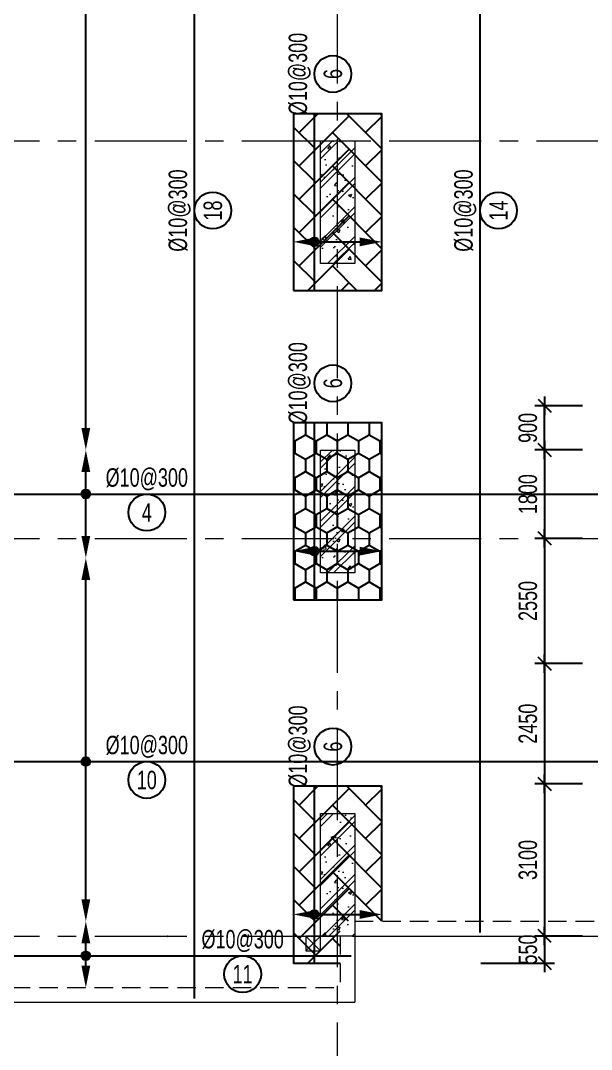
# Model space of a CAD drawing. Extents: x 475529 to 721982, y 1293854 to 1371032.
# Drawn here: x 506018 to 517648, y 1331980 to 1352935 of the extents above; entities that cross this region are included whole.
import ezdxf
from ezdxf.enums import TextEntityAlignment as Align

# ---------------------------------------------------------------- set-up
doc = ezdxf.new("R2010")
doc.units = 0
doc.header["$LTSCALE"] = 1500
doc.header["$MEASUREMENT"] = 0
doc.linetypes.add('CENTER', pattern=[2, 1.25, -0.25, 0.25, -0.25])
doc.linetypes.add('HIDDEN', pattern=[0.375, 0.25, -0.125])
doc.layers.get('Defpoints').update_dxf_attribs({"lineweight": 9})
for name, color, linetype, lineweight in [('CDC- COT', 3, 'Continuous', 0), ('CDC- DAM', 3, 'Continuous', 5), ('CDC- TRUC', 5, 'CENTER', 15), ('CDC-LKT', 2, 'CENTER', 15), ('Dim', 8, 'Continuous', 15)]:
    doc.layers.add(name, color=color, linetype=linetype, lineweight=lineweight)
for name, color, linetype in [('KCS_CHI', 1, 'Continuous'), ('KCS_DIM', 1, 'Continuous'), ('KCS_HATCH', 253, 'Continuous'), ('KCS_STEEL_BOTTOM', 4, 'Continuous'), ('KCS_TEXT_SOTHEP', 2, 'Continuous'), ('KCS_TEXT_THEP', 2, 'Continuous')]:
    doc.layers.add(name, color=color, linetype=linetype)
doc.styles.add('KCS_SMTEXT', font='arial.ttf', dxfattribs={"width": 0.7})
doc.styles.add('VN simplex', font='arial.ttf', dxfattribs={"width": 0.7})
doc.dimstyles.new('DIM A1 1-150 (Time City)', dxfattribs={"dimtxt": 375, "dimasz": 1.25, "dimexe": 200, "dimexo": 0, "dimgap": 150, "dimtad": 1, "dimdec": 0, "dimzin": 13, "dimdsep": 46, "dimtxsty": 'VN simplex', "dimblk1": 'D', "dimblk2": 'D', "dimsah": 1, "dimcen": 0, "dimdle": 50, "dimclrd": 1, "dimclre": 1, "dimclrt": 2, "dimadec": 0, "dimazin": 0, "dimtfac": 1, "dimtdec": 0, "dimtix": 1, "dimtmove": 2, "dimatfit": 3, "dimldrblk": 'D', "dimfxl": 1, "dimtolj": 1, "dimtzin": 13, "dimarcsym": 0})

# ---------------------------------------------------------------- blocks, each defined once
blk = doc.blocks.new('cot vach loi tang 3 new')
at = {"layer": 'CDC- COT'}
h = blk.add_hatch(dxfattribs=at)
h.set_pattern_fill('BT-01', color=8, scale=100, pattern_type=2)
h.set_pattern_definition([(50, (-148772, -582578.5), (717.2602, -62.7521), [75, -825]), (355, (-148772, -582578.5), (-138.7513, 752.1921), [60, -660]), (100.4514, (-148712.2, -582583.7), (578.5094, 689.4395), [63.7402, -701.1421]), (46.1842, (-148772, -582378.5), (1067.241, -165.519), [112.5, -1237.5]), (96.6356, (-148683.1, -582392.3), (934.6627, 974.118), [95.6103, -1051.713]), (351.1842, (-148772, -582378.5), (934.662, 974.1186), [90, -990]), (21, (-148672, -582428.5), (596.90705, -402.6189), [75, -825]), (326, (-148672, -582428.5), (243.3153, 725.15), [60, -660]), (71.4514, (-148622.26, -582462.05), (840.2226, 322.5305), [63.7402, -701.1421]), (37.5, (-148772, -582578.5), (12.15986, 332.89385), [0, -652, 0, -670, 0, -662.5]), (7.5, (-148772, -582578.5), (263.06954, 394.4117), [0, -382, 0, -637, 0, -252.5]), (327.5, (-148995, -582578.5), (533.82244, -22.55487), [0, -250, 0, -780, 0, -1035]), (317.5, (-149095, -582578.5), (583.18617, 100.105), [0, -325, 0, -518, 0, -735]), (45, (-148772, -582578.5), (-300.5204, 300.5204), []), (45, (-148772, -582456), (-300.5204, 300.5204), [])])
h.paths.add_polyline_path([(58357, -235343), (59057, -235343), (59057, -237843), (58357, -237843)])
h = blk.add_hatch(dxfattribs=at)
h.set_pattern_fill('BT-01', color=8, scale=100, pattern_type=2)
h.set_pattern_definition([(50, (-148772, -588878.5), (717.2602, -62.7521), [75, -825]), (355, (-148772, -588878.5), (-138.7513, 752.1921), [60, -660]), (100.4514, (-148712.2, -588883.7), (578.5094, 689.4395), [63.7402, -701.1421]), (46.1842, (-148772, -588678.5), (1067.241, -165.519), [112.5, -1237.5]), (96.6356, (-148683.1, -588692.3), (934.6627, 974.118), [95.6103, -1051.713]), (351.1842, (-148772, -588678.5), (934.662, 974.1186), [90, -990]), (21, (-148672, -588728.5), (596.90705, -402.6189), [75, -825]), (326, (-148672, -588728.5), (243.3153, 725.15), [60, -660]), (71.4514, (-148622.26, -588762.05), (840.2226, 322.5305), [63.7402, -701.1421]), (37.5, (-148772, -588878.5), (12.15986, 332.89385), [0, -652, 0, -670, 0, -662.5]), (7.5, (-148772, -588878.5), (263.06954, 394.4117), [0, -382, 0, -637, 0, -252.5]), (327.5, (-148995, -588878.5), (533.82244, -22.55487), [0, -250, 0, -780, 0, -1035]), (317.5, (-149095, -588878.5), (583.18617, 100.105), [0, -325, 0, -518, 0, -735]), (45, (-148772, -588878.5), (-300.5204, 300.5204), []), (45, (-148772, -588756), (-300.5204, 300.5204), [])])
h.paths.add_polyline_path([(58357, -241643), (59057, -241643), (59057, -244143), (58357, -244143)])
h = blk.add_hatch(dxfattribs=at)
h.set_pattern_fill('BT-01', color=8, scale=100, pattern_type=2)
h.set_pattern_definition([(50, (-148772, -596778.5), (717.2602, -62.7521), [75, -825]), (355, (-148772, -596778.5), (-138.7513, 752.1921), [60, -660]), (100.4514, (-148712.2, -596783.7), (578.5094, 689.4395), [63.7402, -701.1421]), (46.1842, (-148772, -596578.5), (1067.241, -165.519), [112.5, -1237.5]), (96.6356, (-148683.1, -596592.3), (934.6627, 974.118), [95.6103, -1051.713]), (351.1842, (-148772, -596578.5), (934.662, 974.1186), [90, -990]), (21, (-148672, -596628.5), (596.90705, -402.6189), [75, -825]), (326, (-148672, -596628.5), (243.3153, 725.15), [60, -660]), (71.4514, (-148622.26, -596662.05), (840.2226, 322.5305), [63.7402, -701.1421]), (37.5, (-148772, -596778.5), (12.15986, 332.89385), [0, -652, 0, -670, 0, -662.5]), (7.5, (-148772, -596778.5), (263.06954, 394.4117), [0, -382, 0, -637, 0, -252.5]), (327.5, (-148995, -596778.5), (533.82244, -22.55487), [0, -250, 0, -780, 0, -1035]), (317.5, (-149095, -596778.5), (583.18617, 100.105), [0, -325, 0, -518, 0, -735]), (45, (-148772, -596778.5), (-300.5204, 300.5204), []), (45, (-148772, -596656), (-300.5204, 300.5204), [])])
h.paths.add_polyline_path([(58357, -249043), (59057, -249043), (59057, -251543), (58357, -251543)])
for points in [[(58357, -235343), (59057, -235343), (59057, -237843), (58357, -237843)], [(58357, -241643), (59057, -241643), (59057, -244143), (58357, -244143)], [(58357, -249043), (59057, -249043), (59057, -251543), (58357, -251543)]]:
    blk.add_lwpolyline(points, close=True, dxfattribs=at)
blk = doc.blocks.new('MBT04')
at = {"layer": 'KCS_HATCH'}
h = blk.add_hatch(dxfattribs=at)
h.set_pattern_fill('ANSI31', color=164, scale=4000)
h.set_pattern_definition([(45, (-207129.37, 268133.44), (-353.5534, 353.5534), [])])
edge = h.paths.add_edge_path()
edge.add_line((8300, 24300), (300, 24300))
edge.add_line((1200, 24300), (1200, 23250))
edge.add_line((1200, 23250), (8300, 23250))
edge.add_line((8300, 23250), (8300, 24300))
h.paths.add_polyline_path([(10977, 24300), (13210.1, 24300), (13210.1, 24299.2), (10977, 24299.2)])
at = {"layer": 'CDC- DAM', "linetype": 'HIDDEN'}
for p in [(16550, 24300), (300, 23250)]:
    blk.add_line(p, (16550, 23250), dxfattribs=at)
at = {"layer": 'CDC- DAM'}
for p in [(16850, 24300), (0, 22950)]:
    blk.add_line(p, (16850, 22950), dxfattribs=at)
at = {"layer": 'CDC- DAM', "linetype": 'HIDDEN'}
blk.add_lwpolyline([(16850, 24600), (24300, 24600)], dxfattribs=at)
at = {"layer": 'CDC- DAM'}
blk.add_lwpolyline([(16850, 24300), (24300, 24300)], dxfattribs=at)
at = {"layer": 'CDC- TRUC'}
for p, q in [((16500, -3337), (16500, 53023.7)), ((-3448.4, 40500), (62778.1, 40500)), ((-3448.4, 32400), (62778.1, 32400)), ((-3448.4, 24300), (62778.1, 24300))]:
    blk.add_line(p, q, dxfattribs=at)
at = {"layer": 'CDC-LKT', "color": 1}
for p, q in [((15850, 24300), (16150, 24000)), ((16150, 24300), (15850, 24000))]:
    blk.add_line(p, q, dxfattribs=at)
at = {"layer": 'CDC-LKT', "linetype": 'Continuous'}
blk.add_lwpolyline([(15850, 24000), (16150, 24000), (16150, 24300), (15850, 24300)], close=True, dxfattribs=at)
blk.add_blockref('cot vach loi tang 3 new', (-42207.4, 275842.2))
blk = doc.blocks.new('KCS_MuiTenRaiThep')
blk.add_lwpolyline([(0, 0, 0, 1.2, 0), (3, 0, 1.2, 1.2, 0)], format="xyseb")
blk = doc.blocks.new('KCS_ChamRaiThep')
h = blk.add_hatch(color=256)
h.dxf.hatch_style = 1
h.paths.add_polyline_path([(0.6, 0, 1), (-0.6, 0, 1)])
blk.add_circle((0, 0), 0.6)
blk = doc.blocks.new('D')
at = {"color": 8}
blk.add_line((150, 0), (-150, 0), dxfattribs=at)
at = {"color": 3}
blk.add_line((106, 106), (-106, -106), dxfattribs=at)
blk = doc.blocks.new('*D88')
at = {"layer": 'Defpoints', "color": 0, "transparency": 16777216}
for p in [(517466, 1344189), (516695, 1342389), (517466, 1342389)]:
    blk.add_point(p, dxfattribs=at)
at = {"layer": 'KCS_DIM', "color": 1, "lineweight": -2, "transparency": 16777216}
for p, q in [((517466, 1344189), (516495, 1344189)), ((516695, 1344188), (516695, 1342390)), ((517466, 1342389), (516495, 1342389))]:
    blk.add_line(p, q, dxfattribs=at)
at = {"layer": 'KCS_DIM', "color": 1, "lineweight": -2, "transparency": 16777216, "xscale": 1.25, "yscale": 1.25, "zscale": 1.25}
for p, rotation in [((516695, 1344189), 90), ((516695, 1342389), 270)]:
    blk.add_blockref('D', p, dxfattribs=dict(at, rotation=rotation))
at = {"layer": 'KCS_DIM', "color": 2, "transparency": 16777216, "insert": (516354, 1343289), "char_height": 375, "attachment_point": 5, "rotation": 90, "style": 'VN simplex'}
blk.add_mtext('\\A1;1800', dxfattribs=at)
blk = doc.blocks.new('*D89')
at = {"layer": 'Defpoints', "color": 0, "transparency": 16777216}
for p in [(517466, 1342389), (516695, 1339839), (517466, 1339839)]:
    blk.add_point(p, dxfattribs=at)
at = {"layer": 'KCS_DIM', "color": 1, "lineweight": -2, "transparency": 16777216}
for p, q in [((517466, 1342389), (516495, 1342389)), ((516695, 1342388), (516695, 1339840)), ((517466, 1339839), (516495, 1339839))]:
    blk.add_line(p, q, dxfattribs=at)
at = {"layer": 'KCS_DIM', "color": 1, "lineweight": -2, "transparency": 16777216, "xscale": 1.25, "yscale": 1.25, "zscale": 1.25}
for p, rotation in [((516695, 1342389), 90), ((516695, 1339839), 270)]:
    blk.add_blockref('D', p, dxfattribs=dict(at, rotation=rotation))
at = {"layer": 'KCS_DIM', "color": 2, "transparency": 16777216, "insert": (516354, 1341114), "char_height": 375, "attachment_point": 5, "rotation": 90, "style": 'VN simplex'}
blk.add_mtext('\\A1;2550', dxfattribs=at)
blk = doc.blocks.new('*D90')
at = {"layer": 'Defpoints', "color": 0, "transparency": 16777216}
for p in [(517466, 1339839), (516695, 1337389), (517466, 1337389)]:
    blk.add_point(p, dxfattribs=at)
at = {"layer": 'KCS_DIM', "color": 1, "lineweight": -2, "transparency": 16777216}
for p, q in [((517466, 1339839), (516495, 1339839)), ((516695, 1339838), (516695, 1337390)), ((517466, 1337389), (516495, 1337389))]:
    blk.add_line(p, q, dxfattribs=at)
at = {"layer": 'KCS_DIM', "color": 1, "lineweight": -2, "transparency": 16777216, "xscale": 1.25, "yscale": 1.25, "zscale": 1.25}
for p, rotation in [((516695, 1339839), 90), ((516695, 1337389), 270)]:
    blk.add_blockref('D', p, dxfattribs=dict(at, rotation=rotation))
at = {"layer": 'KCS_DIM', "color": 2, "transparency": 16777216, "insert": (516354, 1338614), "char_height": 375, "attachment_point": 5, "rotation": 90, "style": 'VN simplex'}
blk.add_mtext('\\A1;2450', dxfattribs=at)
blk = doc.blocks.new('*D91')
at = {"layer": 'Defpoints', "color": 0, "transparency": 16777216}
for p in [(517466, 1337389), (516695, 1334289), (517466, 1334289)]:
    blk.add_point(p, dxfattribs=at)
at = {"layer": 'KCS_DIM', "color": 1, "lineweight": -2, "transparency": 16777216}
for p, q in [((517466, 1337389), (516495, 1337389)), ((516695, 1337388), (516695, 1334290)), ((517466, 1334289), (516495, 1334289))]:
    blk.add_line(p, q, dxfattribs=at)
at = {"layer": 'KCS_DIM', "color": 1, "lineweight": -2, "transparency": 16777216, "xscale": 1.25, "yscale": 1.25, "zscale": 1.25}
for p, rotation in [((516695, 1337389), 90), ((516695, 1334289), 270)]:
    blk.add_blockref('D', p, dxfattribs=dict(at, rotation=rotation))
at = {"layer": 'KCS_DIM', "color": 2, "transparency": 16777216, "insert": (516354, 1335839), "char_height": 375, "attachment_point": 5, "rotation": 90, "style": 'VN simplex'}
blk.add_mtext('\\A1;3100', dxfattribs=at)
blk = doc.blocks.new('*D105')
at = {"layer": 'Defpoints', "color": 0, "transparency": 16777216}
for p in [(516695, 1345089), (517466, 1345089), (517466, 1344189)]:
    blk.add_point(p, dxfattribs=at)
at = {"layer": 'KCS_DIM', "color": 1, "lineweight": -2, "transparency": 16777216}
for p, q in [((517466, 1345089), (516495, 1345089)), ((516695, 1344190), (516695, 1345088)), ((517466, 1344189), (516495, 1344189))]:
    blk.add_line(p, q, dxfattribs=at)
at = {"layer": 'KCS_DIM', "color": 1, "lineweight": -2, "transparency": 16777216, "xscale": 1.25, "yscale": 1.25, "zscale": 1.25}
for p, rotation in [((516695, 1345089), 90), ((516695, 1344189), 270)]:
    blk.add_blockref('D', p, dxfattribs=dict(at, rotation=rotation))
at = {"layer": 'KCS_DIM', "color": 2, "transparency": 16777216, "insert": (516354, 1344639), "char_height": 375, "attachment_point": 5, "rotation": 90, "style": 'VN simplex'}
blk.add_mtext('\\A1;900', dxfattribs=at)
blk = doc.blocks.new('*D166')
at = {"layer": 'Defpoints', "color": 0, "transparency": 16777216}
for p in [(517466, 1334289), (515398, 1333739), (516695, 1333739)]:
    blk.add_point(p, dxfattribs=at)
at = {"layer": 'KCS_DIM', "color": 1, "lineweight": -2, "transparency": 16777216}
for p, q in [((517466, 1334289), (516495, 1334289)), ((516695, 1334290), (516695, 1334292)), ((516695, 1334289), (516695, 1333739)), ((515398, 1333739), (516895, 1333739)), ((516695, 1333738), (516695, 1333737))]:
    blk.add_line(p, q, dxfattribs=at)
at = {"layer": 'KCS_DIM', "color": 1, "lineweight": -2, "transparency": 16777216, "xscale": 1.25, "yscale": 1.25, "zscale": 1.25}
for p, rotation in [((516695, 1334289), 270), ((516695, 1333739), 90)]:
    blk.add_blockref('D', p, dxfattribs=dict(at, rotation=rotation))
at = {"layer": 'KCS_DIM', "color": 2, "transparency": 16777216, "insert": (516354, 1334014), "char_height": 375, "attachment_point": 5, "rotation": 90, "style": 'VN simplex'}
blk.add_mtext('\\A1;550', dxfattribs=at)

msp = doc.modelspace()

# ---------------------------------------------------------------- hatches: boundary and pattern name
at = {"layer": 'KCS_HATCH'}
h = msp.add_hatch(dxfattribs=at)
h.set_pattern_fill('AR-HBONE', color=256, scale=120)
h.set_pattern_definition([(45, (16150, 989518.48), (5e-14, 678.8225), [1440, -480]), (135, (16489.4, 989857.9), (5e-14, 678.8225), [1440, -480])])
h.paths.add_polyline_path([(511576.5, 1351039), (513376.5, 1351039), (513376.5, 1347439), (511576.5, 1347439)])
h = msp.add_hatch(dxfattribs=at)
h.set_pattern_fill('HONEY', color=256, scale=2000, angle=-90)
h.paths.add_polyline_path([(511576.5, 1344739), (513376.5, 1344739), (513376.5, 1341139), (511576.5, 1341139)])
h = msp.add_hatch(dxfattribs=at)
h.set_pattern_fill('AR-HBONE', color=256, scale=120)
h.set_pattern_definition([(45, (16150, 975818.48), (5e-14, 678.8225), [1440, -480]), (135, (16489.4, 976157.9), (5e-14, 678.8225), [1440, -480])])
h.paths.add_polyline_path([(512526.5, 1334589), (513376.5, 1334589), (513376.5, 1337339), (511576.5, 1337339), (511576.5, 1333739), (512526.5, 1333739)])

# ---------------------------------------------------------------- linework, layer by layer
at = {"layer": 'KCS_CHI', "color": 1, "elevation": 0}
for points in [[(507347.4, 1344519.1), (507347.4, 1357759)], [(507347.4, 1342319), (507347.4, 1343859)]]:
    msp.add_lwpolyline(points, dxfattribs=at)
at = {"layer": 'KCS_CHI'}
for points in [[(511906.5, 1348428.3), (513046.5, 1348428.3)], [(511906.5, 1342128.3), (513046.5, 1342128.3)]]:
    msp.add_lwpolyline(points, dxfattribs=at)
at = {"layer": 'KCS_CHI', "elevation": 0}
for points in [[(507347.4, 1334919), (507347.4, 1341659)], [(511906.5, 1334728.3), (513046.5, 1334728.3)], [(507347.4, 1333569), (507347.4, 1334259)]]:
    msp.add_lwpolyline(points, dxfattribs=at)
at = {"layer": 'KCS_HATCH'}
for points in [[(511576.5, 1347439), (513376.5, 1347439), (513376.5, 1351039), (511576.5, 1351039)], [(511576.5, 1341139), (513376.5, 1341139), (513376.5, 1344739), (511576.5, 1344739)]]:
    msp.add_lwpolyline(points, close=True, dxfattribs=at)
msp.add_lwpolyline([(513376.5, 1334589), (513376.5, 1337339), (511576.5, 1337339), (511576.5, 1333739), (512526.5, 1333739)], dxfattribs=at)
at = {"layer": 'KCS_STEEL_BOTTOM', "elevation": 0}
for points in [[(509559.1, 1333014), (509559.1, 1358314)], [(515378.5, 1334364), (515378.5, 1358314)], [(501851.5, 1343291.5), (520801.5, 1343291.5)], [(504501.5, 1337843.1), (520701.5, 1337843.1)], [(512004.9, 1333739), (512004.9, 1337339)], [(504303, 1333887.8), (512751.5, 1333887.8)]]:
    msp.add_lwpolyline(points, dxfattribs=at)
at = {"layer": 'KCS_STEEL_BOTTOM'}
for points in [[(512004.9, 1347439), (512004.9, 1351039)], [(512004.9, 1341139), (512004.9, 1344739)]]:
    msp.add_lwpolyline(points, dxfattribs=at)
at = {"layer": 'KCS_TEXT_SOTHEP', "color": 1}
for centre in [(512379.9, 1351847.4), (509934.1, 1349065.4, 0), (515753.5, 1349065.4, 0), (512379.9, 1345547.4), (508589.5, 1342916.5, 0), (512379.9, 1338147.4, 0), (508589.5, 1337468.1, 0), (510542.5, 1333512.8, 0)]:
    msp.add_circle(centre, 375, dxfattribs=at)

# ---------------------------------------------------------------- block references
at = {"layer": 'Dim'}
msp.add_blockref('MBT04', (495976.5, 1309989, 0), dxfattribs=at)
at = {"layer": 'KCS_CHI', "xscale": 150, "yscale": 150, "zscale": 150}
for name, p in [('KCS_MuiTenRaiThep', (511576.5, 1348428.3)), ('KCS_ChamRaiThep', (512004.9, 1348428.3)), ('KCS_MuiTenRaiThep', (511576.5, 1342128.3)), ('KCS_ChamRaiThep', (512004.9, 1342128.3)), ('KCS_MuiTenRaiThep', (511576.5, 1334728.3, 0)), ('KCS_ChamRaiThep', (512004.9, 1334728.3, 0))]:
    msp.add_blockref(name, p, dxfattribs=at)
for name, p, rotation in [('KCS_MuiTenRaiThep', (513376.5, 1348428.3), 179.9999999999998), ('KCS_MuiTenRaiThep', (507347.4, 1344189, 0), 90.0000000000002), ('KCS_MuiTenRaiThep', (507347.4, 1344189, 0), 270), ('KCS_ChamRaiThep', (507347.4, 1343291.5, 0), 90.0000000000002), ('KCS_MuiTenRaiThep', (507347.4, 1341989, 0), 90.0000000000002), ('KCS_MuiTenRaiThep', (513376.5, 1342128.3), 179.9999999999998), ('KCS_MuiTenRaiThep', (507347.4, 1341989, 0), 270), ('KCS_ChamRaiThep', (507347.4, 1337843.1, 0), 90.0000000000002), ('KCS_MuiTenRaiThep', (507347.4, 1334589, 0), 90.0000000000002), ('KCS_MuiTenRaiThep', (507347.4, 1334589, 0), 270), ('KCS_MuiTenRaiThep', (513376.5, 1334728.3, 0), 179.9999999999998), ('KCS_ChamRaiThep', (507347.4, 1333887.8, 0), 90.0000000000002), ('KCS_MuiTenRaiThep', (507347.4, 1333239, 0), 90.0000000000002)]:
    msp.add_blockref(name, p, dxfattribs=dict(at, rotation=rotation))

# ---------------------------------------------------------------- texts
at = {"layer": 'KCS_TEXT_SOTHEP', "style": 'KCS_SMTEXT', "width": 0.7}
for s, p in [('6', (512379.9, 1351847.4)), ('18', (509934.1, 1349065.4, 0)), ('14', (515753.5, 1349065.4, 0)), ('6', (512379.9, 1345547.4)), ('6', (512379.9, 1338147.4, 0))]:
    msp.add_text(s, height=375, rotation=90, dxfattribs=at).set_placement(p, align=Align.MIDDLE_CENTER)
for s, p in [('4', (508589.5, 1342916.5, 0)), ('10', (508589.5, 1337468.1, 0)), ('11', (510542.5, 1333512.8, 0))]:
    msp.add_text(s, height=375, dxfattribs=at).set_placement(p, align=Align.MIDDLE_CENTER)
at = {"layer": 'KCS_TEXT_THEP', "style": 'KCS_SMTEXT', "width": 0.7}
for p in [(511854.9, 1351847.4), (509409.1, 1349065.4, 0), (515228.5, 1349065.4, 0), (511854.9, 1345547.4), (511854.9, 1338147.4, 0)]:
    msp.add_text('%%C10@300', height=375, rotation=90, dxfattribs=at).set_placement(p, align=Align.CENTER)
for p in [(508589.5, 1343441.5, 0), (508589.5, 1337993.1, 0), (510542.5, 1334037.8, 0)]:
    msp.add_text('%%C10@300', height=375, dxfattribs=at).set_placement(p, align=Align.CENTER)

# ---------------------------------------------------------------- dimensions: what is measured, and where the dimension line sits
at = {"layer": 'KCS_DIM'}
for base, p1, p2, picture, middle in [((516695.4, 1345089, 0), (517466.4, 1344189, 0), (517466.4, 1345089, 0), '*D105', (516354, 1344639, 0)), ((516695.4, 1342389, 0), (517466.4, 1344189, 0), (517466.4, 1342389, 0), '*D88', (516354, 1343289, 0)), ((516695.4, 1339839, 0), (517466.4, 1342389, 0), (517466.4, 1339839, 0), '*D89', (516354, 1341114, 0)), ((516695.4, 1337389, 0), (517466.4, 1339839, 0), (517466.4, 1337389, 0), '*D90', (516354, 1338614, 0)), ((516695.4, 1334289, 0), (517466.4, 1337389, 0), (517466.4, 1334289, 0), '*D91', (516353.9, 1335839, 0)), ((516695.4, 1333739, 0), (517466.4, 1334289, 0), (515397.6, 1333739, 0), '*D166', (516354, 1334014, 0))]:
    dim = msp.add_linear_dim(base=base, p1=p1, p2=p2, angle=90, dimstyle='DIM A1 1-150 (Time City)', dxfattribs=at)
    dim.commit()
    dim.dimension.update_dxf_attribs({"geometry": picture, "text_midpoint": middle})

doc.saveas('drawing.dxf')
